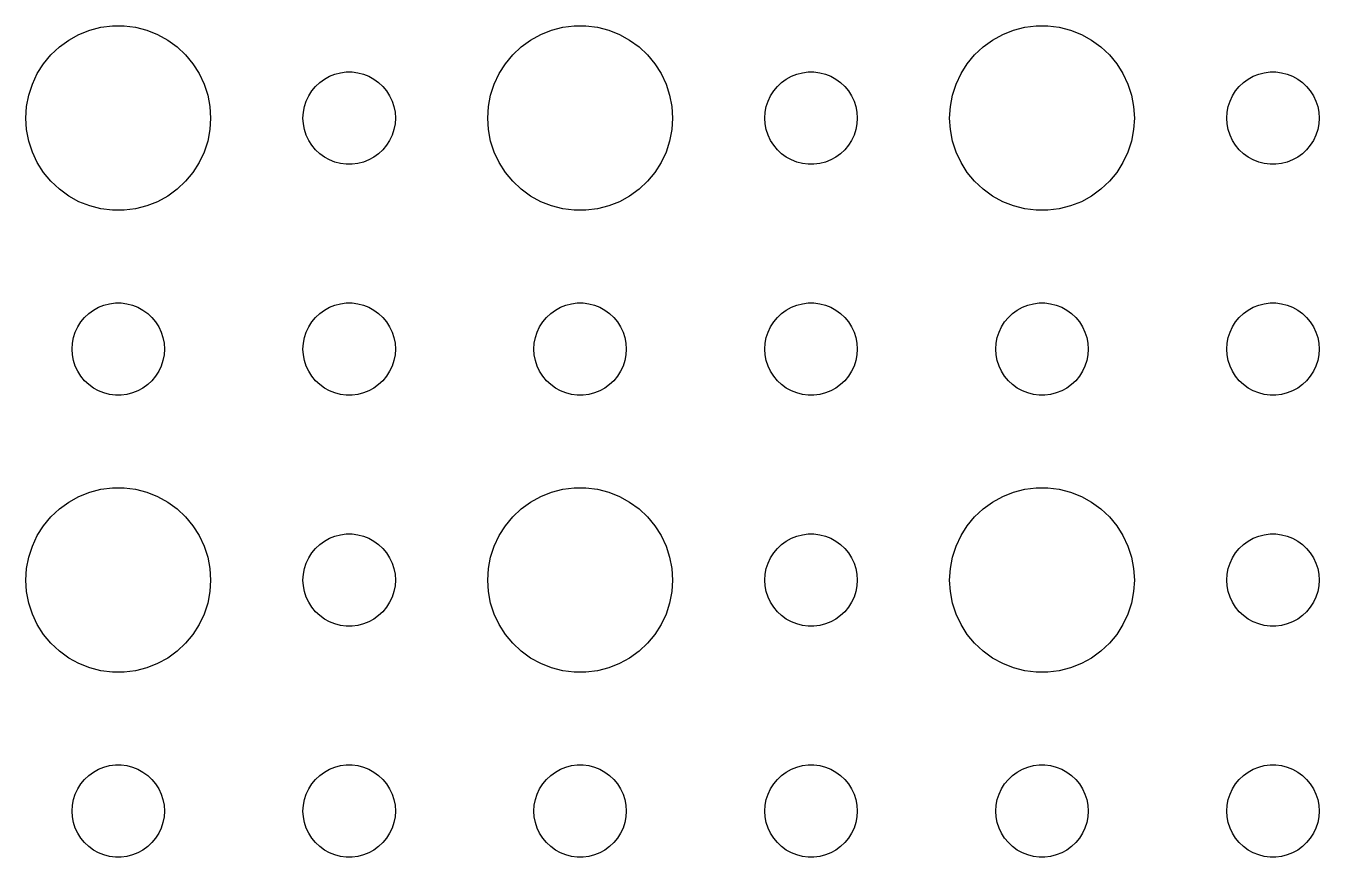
# Model space of a CAD drawing. Header units: metres. Extents: x -157 to 157, y -157 to 157.
# Drawn here: x 27 to 69, y -84 to -57.01 of the extents above; entities that cross this region are included whole.
import ezdxf

# ---------------------------------------------------------------- set-up
doc = ezdxf.new("R2010")
doc.units = ezdxf.units.M

msp = doc.modelspace()

# ---------------------------------------------------------------- linework, layer by layer
for p, q in [((29.0729, -57.1468), (29.4379, -57.0531)), ((29.4379, -57.0531), (29.8116, -57.0059)), ((29.8116, -57.0059), (30.1884, -57.0059)), ((30.1884, -57.0059), (30.5621, -57.0531)), ((30.5621, -57.0531), (30.927, -57.1468)), ((44.0729, -57.1468), (44.4379, -57.0531)), ((44.4379, -57.0531), (44.8116, -57.0059)), ((44.8116, -57.0059), (45.1884, -57.0059)), ((45.1884, -57.0059), (45.5621, -57.0531)), ((45.5621, -57.0531), (45.927, -57.1468)), ((59.0729, -57.1468), (59.4379, -57.0531)), ((59.4379, -57.0531), (59.8116, -57.0059)), ((59.8116, -57.0059), (60.1884, -57.0059)), ((60.1884, -57.0059), (60.5621, -57.0531)), ((60.5621, -57.0531), (60.927, -57.1468)), ((28.0877, -57.6885), (28.3925, -57.467)), ((28.3925, -57.467), (28.7227, -57.2855)), ((28.7227, -57.2855), (29.0729, -57.1468)), ((30.927, -57.1468), (31.2773, -57.2855)), ((31.2773, -57.2855), (31.6075, -57.467)), ((31.6075, -57.467), (31.9123, -57.6885)), ((43.0877, -57.6885), (43.3925, -57.467)), ((43.3925, -57.467), (43.7227, -57.2855)), ((43.7227, -57.2855), (44.0729, -57.1468)), ((45.927, -57.1468), (46.2773, -57.2855)), ((46.2773, -57.2855), (46.6075, -57.467)), ((46.6075, -57.467), (46.9123, -57.6885)), ((58.0877, -57.6885), (58.3925, -57.467)), ((58.3925, -57.467), (58.7227, -57.2855)), ((58.7227, -57.2855), (59.0729, -57.1468)), ((60.927, -57.1468), (61.2773, -57.2855)), ((61.2773, -57.2855), (61.6075, -57.467)), ((61.6075, -57.467), (61.9123, -57.6885)), ((27.5729, -58.2366), (27.8131, -57.9464)), ((27.8131, -57.9464), (28.0877, -57.6885)), ((31.9123, -57.6885), (32.1869, -57.9464)), ((32.1869, -57.9464), (32.427, -58.2366)), ((42.5729, -58.2366), (42.8131, -57.9464)), ((42.8131, -57.9464), (43.0877, -57.6885)), ((46.9123, -57.6885), (47.1869, -57.9464)), ((47.1869, -57.9464), (47.427, -58.2366)), ((57.5729, -58.2366), (57.8131, -57.9464)), ((57.8131, -57.9464), (58.0877, -57.6885)), ((61.9123, -57.6885), (62.1869, -57.9464)), ((62.1869, -57.9464), (62.427, -58.2366)), ((27.3711, -58.5547), (27.5729, -58.2366)), ((32.427, -58.2366), (32.6289, -58.5547)), ((42.3711, -58.5547), (42.5729, -58.2366)), ((47.427, -58.2366), (47.6289, -58.5547)), ((57.3711, -58.5547), (57.5729, -58.2366)), ((62.427, -58.2366), (62.6289, -58.5547)), ((27.2107, -58.8956), (27.3711, -58.5547)), ((32.6289, -58.5547), (32.7893, -58.8956)), ((36.5439, -58.8442), (36.6963, -58.7335)), ((36.6963, -58.7335), (36.8613, -58.6428)), ((36.8613, -58.6428), (37.0365, -58.5734)), ((37.0365, -58.5734), (37.2189, -58.5266)), ((37.2189, -58.5266), (37.4058, -58.503)), ((37.4058, -58.503), (37.5942, -58.503)), ((37.5942, -58.503), (37.7811, -58.5266)), ((37.7811, -58.5266), (37.9635, -58.5734)), ((37.9635, -58.5734), (38.1387, -58.6428)), ((38.1387, -58.6428), (38.3037, -58.7335)), ((38.3037, -58.7335), (38.4561, -58.8442)), ((42.2107, -58.8956), (42.3711, -58.5547)), ((47.6289, -58.5547), (47.7893, -58.8956)), ((51.5439, -58.8442), (51.6963, -58.7335)), ((51.6963, -58.7335), (51.8613, -58.6428)), ((51.8613, -58.6428), (52.0365, -58.5734)), ((52.0365, -58.5734), (52.2189, -58.5266)), ((52.2189, -58.5266), (52.4058, -58.503)), ((52.4058, -58.503), (52.5942, -58.503)), ((52.5942, -58.503), (52.7811, -58.5266)), ((52.7811, -58.5266), (52.9635, -58.5734)), ((52.9635, -58.5734), (53.1387, -58.6428)), ((53.1387, -58.6428), (53.3037, -58.7335)), ((53.3037, -58.7335), (53.4561, -58.8442)), ((57.2107, -58.8956), (57.3711, -58.5547)), ((62.6289, -58.5547), (62.7893, -58.8956)), ((66.5439, -58.8442), (66.6963, -58.7335)), ((66.6963, -58.7335), (66.8613, -58.6428)), ((66.8613, -58.6428), (67.0365, -58.5734)), ((67.0365, -58.5734), (67.2189, -58.5266)), ((67.2189, -58.5266), (67.4058, -58.503)), ((67.4058, -58.503), (67.5942, -58.503)), ((67.5942, -58.503), (67.7811, -58.5266)), ((67.7811, -58.5266), (67.9635, -58.5734)), ((67.9635, -58.5734), (68.1387, -58.6428)), ((68.1387, -58.6428), (68.3037, -58.7335)), ((68.3037, -58.7335), (68.4561, -58.8442)), ((27.0942, -59.2539), (27.2107, -58.8956)), ((32.7893, -58.8956), (32.9057, -59.2539)), ((36.1855, -59.2774), (36.2865, -59.1183)), ((36.2865, -59.1183), (36.4065, -58.9732)), ((36.4065, -58.9732), (36.5439, -58.8442)), ((38.4561, -58.8442), (38.5934, -58.9732)), ((38.5934, -58.9732), (38.7135, -59.1183)), ((38.7135, -59.1183), (38.8145, -59.2774)), ((42.0942, -59.2539), (42.2107, -58.8956)), ((47.7893, -58.8956), (47.9057, -59.2539)), ((51.1855, -59.2774), (51.2865, -59.1183)), ((51.2865, -59.1183), (51.4065, -58.9732)), ((51.4065, -58.9732), (51.5439, -58.8442)), ((53.4561, -58.8442), (53.5934, -58.9732)), ((53.5934, -58.9732), (53.7135, -59.1183)), ((53.7135, -59.1183), (53.8145, -59.2774)), ((57.0942, -59.2539), (57.2107, -58.8956)), ((62.7893, -58.8956), (62.9057, -59.2539)), ((66.1855, -59.2774), (66.2865, -59.1183)), ((66.2865, -59.1183), (66.4065, -58.9732)), ((66.4065, -58.9732), (66.5439, -58.8442)), ((68.4561, -58.8442), (68.5934, -58.9732)), ((68.5934, -58.9732), (68.7135, -59.1183)), ((68.7135, -59.1183), (68.8145, -59.2774)), ((27, -60), (27.0237, -59.624)), ((27.0237, -59.624), (27.0942, -59.2539)), ((32.9057, -59.2539), (32.9763, -59.624)), ((32.9763, -59.624), (33, -60)), ((36.0118, -59.812), (36.0471, -59.627)), ((36.0471, -59.627), (36.1053, -59.4478)), ((36.1053, -59.4478), (36.1855, -59.2774)), ((38.8145, -59.2774), (38.8947, -59.4478)), ((38.8947, -59.4478), (38.9529, -59.627)), ((38.9529, -59.627), (38.9882, -59.812)), ((42, -60), (42.0237, -59.624)), ((42.0237, -59.624), (42.0942, -59.2539)), ((47.9057, -59.2539), (47.9763, -59.624)), ((47.9763, -59.624), (48, -60)), ((51.0118, -59.812), (51.0471, -59.627)), ((51.0471, -59.627), (51.1053, -59.4478)), ((51.1053, -59.4478), (51.1855, -59.2774)), ((53.8145, -59.2774), (53.8947, -59.4478)), ((53.8947, -59.4478), (53.9529, -59.627)), ((53.9529, -59.627), (53.9882, -59.812)), ((57, -60), (57.0237, -59.624)), ((57.0237, -59.624), (57.0942, -59.2539)), ((62.9057, -59.2539), (62.9763, -59.624)), ((62.9763, -59.624), (63, -60)), ((66.0118, -59.812), (66.0471, -59.627)), ((66.0471, -59.627), (66.1053, -59.4478)), ((66.1053, -59.4478), (66.1855, -59.2774)), ((68.8145, -59.2774), (68.8947, -59.4478)), ((68.8947, -59.4478), (68.9529, -59.627)), ((68.9529, -59.627), (68.9882, -59.812)), ((27.0237, -60.376), (27, -60)), ((33, -60), (32.9763, -60.376)), ((36, -60), (36.0118, -59.812)), ((36.0118, -60.188), (36, -60)), ((38.9882, -59.812), (39, -60)), ((39, -60), (38.9882, -60.188)), ((42.0237, -60.376), (42, -60)), ((48, -60), (47.9763, -60.376)), ((51, -60), (51.0118, -59.812)), ((51.0118, -60.188), (51, -60)), ((53.9882, -59.812), (54, -60)), ((54, -60), (53.9882, -60.188)), ((57.0237, -60.376), (57, -60)), ((63, -60), (62.9763, -60.376)), ((66, -60), (66.0118, -59.812)), ((66.0118, -60.188), (66, -60)), ((68.9882, -59.812), (69, -60)), ((69, -60), (68.9882, -60.188)), ((27.0942, -60.7461), (27.0237, -60.376)), ((32.9763, -60.376), (32.9057, -60.7461)), ((36.0471, -60.373), (36.0118, -60.188)), ((36.1053, -60.5522), (36.0471, -60.373)), ((38.9529, -60.373), (38.8947, -60.5522)), ((38.9882, -60.188), (38.9529, -60.373)), ((42.0942, -60.7461), (42.0237, -60.376)), ((47.9763, -60.376), (47.9057, -60.7461)), ((51.0471, -60.373), (51.0118, -60.188)), ((51.1053, -60.5522), (51.0471, -60.373)), ((53.9529, -60.373), (53.8947, -60.5522)), ((53.9882, -60.188), (53.9529, -60.373)), ((57.0942, -60.7461), (57.0237, -60.376)), ((62.9763, -60.376), (62.9057, -60.7461)), ((66.0471, -60.373), (66.0118, -60.188)), ((66.1053, -60.5522), (66.0471, -60.373)), ((68.9529, -60.373), (68.8947, -60.5522)), ((68.9882, -60.188), (68.9529, -60.373)), ((27.2107, -61.1044), (27.0942, -60.7461)), ((32.9057, -60.7461), (32.7893, -61.1044)), ((36.1855, -60.7226), (36.1053, -60.5522)), ((36.2865, -60.8817), (36.1855, -60.7226)), ((36.4065, -61.0268), (36.2865, -60.8817)), ((38.7135, -60.8817), (38.5934, -61.0268)), ((38.8145, -60.7226), (38.7135, -60.8817)), ((38.8947, -60.5522), (38.8145, -60.7226)), ((42.2107, -61.1044), (42.0942, -60.7461)), ((47.9057, -60.7461), (47.7893, -61.1044)), ((51.1855, -60.7226), (51.1053, -60.5522)), ((51.2865, -60.8817), (51.1855, -60.7226)), ((51.4065, -61.0268), (51.2865, -60.8817)), ((53.7135, -60.8817), (53.5934, -61.0268)), ((53.8145, -60.7226), (53.7135, -60.8817)), ((53.8947, -60.5522), (53.8145, -60.7226)), ((57.2107, -61.1044), (57.0942, -60.7461)), ((62.9057, -60.7461), (62.7893, -61.1044)), ((66.1855, -60.7226), (66.1053, -60.5522)), ((66.2865, -60.8817), (66.1855, -60.7226)), ((66.4065, -61.0268), (66.2865, -60.8817)), ((68.7135, -60.8817), (68.5934, -61.0268)), ((68.8145, -60.7226), (68.7135, -60.8817)), ((68.8947, -60.5522), (68.8145, -60.7226)), ((27.3711, -61.4453), (27.2107, -61.1044)), ((32.7893, -61.1044), (32.6289, -61.4453)), ((36.5439, -61.1558), (36.4065, -61.0268)), ((36.6963, -61.2665), (36.5439, -61.1558)), ((36.8613, -61.3572), (36.6963, -61.2665)), ((38.3037, -61.2665), (38.1387, -61.3572)), ((38.4561, -61.1558), (38.3037, -61.2665)), ((38.5934, -61.0268), (38.4561, -61.1558)), ((42.3711, -61.4453), (42.2107, -61.1044)), ((47.7893, -61.1044), (47.6289, -61.4453)), ((51.5439, -61.1558), (51.4065, -61.0268)), ((51.6963, -61.2665), (51.5439, -61.1558)), ((51.8613, -61.3572), (51.6963, -61.2665)), ((53.3037, -61.2665), (53.1387, -61.3572)), ((53.4561, -61.1558), (53.3037, -61.2665)), ((53.5934, -61.0268), (53.4561, -61.1558)), ((57.3711, -61.4453), (57.2107, -61.1044)), ((62.7893, -61.1044), (62.6289, -61.4453)), ((66.5439, -61.1558), (66.4065, -61.0268)), ((66.6963, -61.2665), (66.5439, -61.1558)), ((66.8613, -61.3572), (66.6963, -61.2665)), ((68.3037, -61.2665), (68.1387, -61.3572)), ((68.4561, -61.1558), (68.3037, -61.2665)), ((68.5934, -61.0268), (68.4561, -61.1558)), ((27.5729, -61.7634), (27.3711, -61.4453)), ((32.6289, -61.4453), (32.427, -61.7634)), ((37.0365, -61.4266), (36.8613, -61.3572)), ((37.2189, -61.4734), (37.0365, -61.4266)), ((37.4058, -61.497), (37.2189, -61.4734)), ((37.5942, -61.497), (37.4058, -61.497)), ((37.7811, -61.4734), (37.5942, -61.497)), ((37.9635, -61.4266), (37.7811, -61.4734)), ((38.1387, -61.3572), (37.9635, -61.4266)), ((42.5729, -61.7634), (42.3711, -61.4453)), ((47.6289, -61.4453), (47.427, -61.7634)), ((52.0365, -61.4266), (51.8613, -61.3572)), ((52.2189, -61.4734), (52.0365, -61.4266)), ((52.4058, -61.497), (52.2189, -61.4734)), ((52.5942, -61.497), (52.4058, -61.497)), ((52.7811, -61.4734), (52.5942, -61.497)), ((52.9635, -61.4266), (52.7811, -61.4734)), ((53.1387, -61.3572), (52.9635, -61.4266)), ((57.5729, -61.7634), (57.3711, -61.4453)), ((62.6289, -61.4453), (62.427, -61.7634)), ((67.0365, -61.4266), (66.8613, -61.3572)), ((67.2189, -61.4734), (67.0365, -61.4266)), ((67.4058, -61.497), (67.2189, -61.4734)), ((67.5942, -61.497), (67.4058, -61.497)), ((67.7811, -61.4734), (67.5942, -61.497)), ((67.9635, -61.4266), (67.7811, -61.4734)), ((68.1387, -61.3572), (67.9635, -61.4266)), ((27.8131, -62.0536), (27.5729, -61.7634)), ((28.0877, -62.3115), (27.8131, -62.0536)), ((32.1869, -62.0536), (31.9123, -62.3115)), ((32.427, -61.7634), (32.1869, -62.0536)), ((42.8131, -62.0536), (42.5729, -61.7634)), ((43.0877, -62.3115), (42.8131, -62.0536)), ((47.1869, -62.0536), (46.9123, -62.3115)), ((47.427, -61.7634), (47.1869, -62.0536)), ((57.8131, -62.0536), (57.5729, -61.7634)), ((58.0877, -62.3115), (57.8131, -62.0536)), ((62.1869, -62.0536), (61.9123, -62.3115)), ((62.427, -61.7634), (62.1869, -62.0536)), ((28.3925, -62.533), (28.0877, -62.3115)), ((28.7227, -62.7145), (28.3925, -62.533)), ((31.6075, -62.533), (31.2773, -62.7145)), ((31.9123, -62.3115), (31.6075, -62.533)), ((43.3925, -62.533), (43.0877, -62.3115)), ((43.7227, -62.7145), (43.3925, -62.533)), ((46.6075, -62.533), (46.2773, -62.7145)), ((46.9123, -62.3115), (46.6075, -62.533)), ((58.3925, -62.533), (58.0877, -62.3115)), ((58.7227, -62.7145), (58.3925, -62.533)), ((61.6075, -62.533), (61.2773, -62.7145)), ((61.9123, -62.3115), (61.6075, -62.533)), ((29.0729, -62.8532), (28.7227, -62.7145)), ((29.4379, -62.9469), (29.0729, -62.8532)), ((29.8116, -62.9941), (29.4379, -62.9469)), ((30.1884, -62.9941), (29.8116, -62.9941)), ((30.5621, -62.9469), (30.1884, -62.9941)), ((30.927, -62.8532), (30.5621, -62.9469)), ((31.2773, -62.7145), (30.927, -62.8532)), ((44.0729, -62.8532), (43.7227, -62.7145)), ((44.4379, -62.9469), (44.0729, -62.8532)), ((44.8116, -62.9941), (44.4379, -62.9469)), ((45.1884, -62.9941), (44.8116, -62.9941)), ((45.5621, -62.9469), (45.1884, -62.9941)), ((45.927, -62.8532), (45.5621, -62.9469)), ((46.2773, -62.7145), (45.927, -62.8532)), ((59.0729, -62.8532), (58.7227, -62.7145)), ((59.4379, -62.9469), (59.0729, -62.8532)), ((59.8116, -62.9941), (59.4379, -62.9469)), ((60.1884, -62.9941), (59.8116, -62.9941)), ((60.5621, -62.9469), (60.1884, -62.9941)), ((60.927, -62.8532), (60.5621, -62.9469)), ((61.2773, -62.7145), (60.927, -62.8532)), ((28.9065, -66.4732), (29.0439, -66.3442)), ((29.0439, -66.3442), (29.1963, -66.2335)), ((29.1963, -66.2335), (29.3613, -66.1428)), ((29.3613, -66.1428), (29.5365, -66.0734)), ((29.5365, -66.0734), (29.7189, -66.0266)), ((29.7189, -66.0266), (29.9058, -66.003)), ((29.9058, -66.003), (30.0942, -66.003)), ((30.0942, -66.003), (30.2811, -66.0266)), ((30.2811, -66.0266), (30.4635, -66.0734)), ((30.4635, -66.0734), (30.6387, -66.1428)), ((30.6387, -66.1428), (30.8037, -66.2335)), ((30.8037, -66.2335), (30.9561, -66.3442)), ((30.9561, -66.3442), (31.0934, -66.4732)), ((36.4065, -66.4732), (36.5439, -66.3442)), ((36.5439, -66.3442), (36.6963, -66.2335)), ((36.6963, -66.2335), (36.8613, -66.1428)), ((36.8613, -66.1428), (37.0365, -66.0734)), ((37.0365, -66.0734), (37.2189, -66.0266)), ((37.2189, -66.0266), (37.4058, -66.003)), ((37.4058, -66.003), (37.5942, -66.003)), ((37.5942, -66.003), (37.7811, -66.0266)), ((37.7811, -66.0266), (37.9635, -66.0734)), ((37.9635, -66.0734), (38.1387, -66.1428)), ((38.1387, -66.1428), (38.3037, -66.2335)), ((38.3037, -66.2335), (38.4561, -66.3442)), ((38.4561, -66.3442), (38.5934, -66.4732)), ((43.9065, -66.4732), (44.0439, -66.3442)), ((44.0439, -66.3442), (44.1963, -66.2335)), ((44.1963, -66.2335), (44.3613, -66.1428)), ((44.3613, -66.1428), (44.5365, -66.0734)), ((44.5365, -66.0734), (44.7189, -66.0266)), ((44.7189, -66.0266), (44.9058, -66.003)), ((44.9058, -66.003), (45.0942, -66.003)), ((45.0942, -66.003), (45.2811, -66.0266)), ((45.2811, -66.0266), (45.4635, -66.0734)), ((45.4635, -66.0734), (45.6387, -66.1428)), ((45.6387, -66.1428), (45.8037, -66.2335)), ((45.8037, -66.2335), (45.9561, -66.3442)), ((45.9561, -66.3442), (46.0934, -66.4732)), ((51.4065, -66.4732), (51.5439, -66.3442)), ((51.5439, -66.3442), (51.6963, -66.2335)), ((51.6963, -66.2335), (51.8613, -66.1428)), ((51.8613, -66.1428), (52.0365, -66.0734)), ((52.0365, -66.0734), (52.2189, -66.0266)), ((52.2189, -66.0266), (52.4058, -66.003)), ((52.4058, -66.003), (52.5942, -66.003)), ((52.5942, -66.003), (52.7811, -66.0266)), ((52.7811, -66.0266), (52.9635, -66.0734)), ((52.9635, -66.0734), (53.1387, -66.1428)), ((53.1387, -66.1428), (53.3037, -66.2335)), ((53.3037, -66.2335), (53.4561, -66.3442)), ((53.4561, -66.3442), (53.5934, -66.4732)), ((58.9065, -66.4732), (59.0439, -66.3442)), ((59.0439, -66.3442), (59.1963, -66.2335)), ((59.1963, -66.2335), (59.3613, -66.1428)), ((59.3613, -66.1428), (59.5365, -66.0734)), ((59.5365, -66.0734), (59.7189, -66.0266)), ((59.7189, -66.0266), (59.9058, -66.003)), ((59.9058, -66.003), (60.0942, -66.003)), ((60.0942, -66.003), (60.2811, -66.0266)), ((60.2811, -66.0266), (60.4635, -66.0734)), ((60.4635, -66.0734), (60.6387, -66.1428)), ((60.6387, -66.1428), (60.8037, -66.2335)), ((60.8037, -66.2335), (60.9561, -66.3442)), ((60.9561, -66.3442), (61.0934, -66.4732)), ((66.4065, -66.4732), (66.5439, -66.3442)), ((66.5439, -66.3442), (66.6963, -66.2335)), ((66.6963, -66.2335), (66.8613, -66.1428)), ((66.8613, -66.1428), (67.0365, -66.0734)), ((67.0365, -66.0734), (67.2189, -66.0266)), ((67.2189, -66.0266), (67.4058, -66.003)), ((67.4058, -66.003), (67.5942, -66.003)), ((67.5942, -66.003), (67.7811, -66.0266)), ((67.7811, -66.0266), (67.9635, -66.0734)), ((67.9635, -66.0734), (68.1387, -66.1428)), ((68.1387, -66.1428), (68.3037, -66.2335)), ((68.3037, -66.2335), (68.4561, -66.3442)), ((68.4561, -66.3442), (68.5934, -66.4732)), ((28.6053, -66.9478), (28.6855, -66.7774)), ((28.6855, -66.7774), (28.7865, -66.6183)), ((28.7865, -66.6183), (28.9065, -66.4732)), ((31.0934, -66.4732), (31.2135, -66.6183)), ((31.2135, -66.6183), (31.3145, -66.7774)), ((31.3145, -66.7774), (31.3947, -66.9478)), ((36.1053, -66.9478), (36.1855, -66.7774)), ((36.1855, -66.7774), (36.2865, -66.6183)), ((36.2865, -66.6183), (36.4065, -66.4732)), ((38.5934, -66.4732), (38.7135, -66.6183)), ((38.7135, -66.6183), (38.8145, -66.7774)), ((38.8145, -66.7774), (38.8947, -66.9478)), ((43.6053, -66.9478), (43.6855, -66.7774)), ((43.6855, -66.7774), (43.7865, -66.6183)), ((43.7865, -66.6183), (43.9065, -66.4732)), ((46.0934, -66.4732), (46.2135, -66.6183)), ((46.2135, -66.6183), (46.3145, -66.7774)), ((46.3145, -66.7774), (46.3947, -66.9478)), ((51.1053, -66.9478), (51.1855, -66.7774)), ((51.1855, -66.7774), (51.2865, -66.6183)), ((51.2865, -66.6183), (51.4065, -66.4732)), ((53.5934, -66.4732), (53.7135, -66.6183)), ((53.7135, -66.6183), (53.8145, -66.7774)), ((53.8145, -66.7774), (53.8947, -66.9478)), ((58.6053, -66.9478), (58.6855, -66.7774)), ((58.6855, -66.7774), (58.7865, -66.6183)), ((58.7865, -66.6183), (58.9065, -66.4732)), ((61.0934, -66.4732), (61.2135, -66.6183)), ((61.2135, -66.6183), (61.3145, -66.7774)), ((61.3145, -66.7774), (61.3947, -66.9478)), ((66.1053, -66.9478), (66.1855, -66.7774)), ((66.1855, -66.7774), (66.2865, -66.6183)), ((66.2865, -66.6183), (66.4065, -66.4732)), ((68.5934, -66.4732), (68.7135, -66.6183)), ((68.7135, -66.6183), (68.8145, -66.7774)), ((68.8145, -66.7774), (68.8947, -66.9478)), ((28.5118, -67.312), (28.5471, -67.127)), ((28.5471, -67.127), (28.6053, -66.9478)), ((31.3947, -66.9478), (31.4529, -67.127)), ((31.4529, -67.127), (31.4882, -67.312)), ((36.0118, -67.312), (36.0471, -67.127)), ((36.0471, -67.127), (36.1053, -66.9478)), ((38.8947, -66.9478), (38.9529, -67.127)), ((38.9529, -67.127), (38.9882, -67.312)), ((43.5118, -67.312), (43.5471, -67.127)), ((43.5471, -67.127), (43.6053, -66.9478)), ((46.3947, -66.9478), (46.4529, -67.127)), ((46.4529, -67.127), (46.4882, -67.312)), ((51.0118, -67.312), (51.0471, -67.127)), ((51.0471, -67.127), (51.1053, -66.9478)), ((53.8947, -66.9478), (53.9529, -67.127)), ((53.9529, -67.127), (53.9882, -67.312)), ((58.5118, -67.312), (58.5471, -67.127)), ((58.5471, -67.127), (58.6053, -66.9478)), ((61.3947, -66.9478), (61.4529, -67.127)), ((61.4529, -67.127), (61.4882, -67.312)), ((66.0118, -67.312), (66.0471, -67.127)), ((66.0471, -67.127), (66.1053, -66.9478)), ((68.8947, -66.9478), (68.9529, -67.127)), ((68.9529, -67.127), (68.9882, -67.312)), ((28.5, -67.5), (28.5118, -67.312)), ((28.5118, -67.688), (28.5, -67.5)), ((31.4882, -67.312), (31.5, -67.5)), ((31.5, -67.5), (31.4882, -67.688)), ((36, -67.5), (36.0118, -67.312)), ((36.0118, -67.688), (36, -67.5)), ((38.9882, -67.312), (39, -67.5)), ((39, -67.5), (38.9882, -67.688)), ((43.5, -67.5), (43.5118, -67.312)), ((43.5118, -67.688), (43.5, -67.5)), ((46.4882, -67.312), (46.5, -67.5)), ((46.5, -67.5), (46.4882, -67.688)), ((51, -67.5), (51.0118, -67.312)), ((51.0118, -67.688), (51, -67.5)), ((53.9882, -67.312), (54, -67.5)), ((54, -67.5), (53.9882, -67.688)), ((58.5, -67.5), (58.5118, -67.312)), ((58.5118, -67.688), (58.5, -67.5)), ((61.4882, -67.312), (61.5, -67.5)), ((61.5, -67.5), (61.4882, -67.688)), ((66, -67.5), (66.0118, -67.312)), ((66.0118, -67.688), (66, -67.5)), ((68.9882, -67.312), (69, -67.5)), ((69, -67.5), (68.9882, -67.688)), ((28.5471, -67.873), (28.5118, -67.688)), ((28.6053, -68.0522), (28.5471, -67.873)), ((31.4529, -67.873), (31.3947, -68.0522)), ((31.4882, -67.688), (31.4529, -67.873)), ((36.0471, -67.873), (36.0118, -67.688)), ((36.1053, -68.0522), (36.0471, -67.873)), ((38.9529, -67.873), (38.8947, -68.0522)), ((38.9882, -67.688), (38.9529, -67.873)), ((43.5471, -67.873), (43.5118, -67.688)), ((43.6053, -68.0522), (43.5471, -67.873)), ((46.4529, -67.873), (46.3947, -68.0522)), ((46.4882, -67.688), (46.4529, -67.873)), ((51.0471, -67.873), (51.0118, -67.688)), ((51.1053, -68.0522), (51.0471, -67.873)), ((53.9529, -67.873), (53.8947, -68.0522)), ((53.9882, -67.688), (53.9529, -67.873)), ((58.5471, -67.873), (58.5118, -67.688)), ((58.6053, -68.0522), (58.5471, -67.873)), ((61.4529, -67.873), (61.3947, -68.0522)), ((61.4882, -67.688), (61.4529, -67.873)), ((66.0471, -67.873), (66.0118, -67.688)), ((66.1053, -68.0522), (66.0471, -67.873)), ((68.9529, -67.873), (68.8947, -68.0522)), ((68.9882, -67.688), (68.9529, -67.873)), ((28.6855, -68.2226), (28.6053, -68.0522)), ((28.7865, -68.3817), (28.6855, -68.2226)), ((28.9065, -68.5268), (28.7865, -68.3817)), ((31.2135, -68.3817), (31.0934, -68.5268)), ((31.3145, -68.2226), (31.2135, -68.3817)), ((31.3947, -68.0522), (31.3145, -68.2226)), ((36.1855, -68.2226), (36.1053, -68.0522)), ((36.2865, -68.3817), (36.1855, -68.2226)), ((36.4065, -68.5268), (36.2865, -68.3817)), ((38.7135, -68.3817), (38.5934, -68.5268)), ((38.8145, -68.2226), (38.7135, -68.3817)), ((38.8947, -68.0522), (38.8145, -68.2226)), ((43.6855, -68.2226), (43.6053, -68.0522)), ((43.7865, -68.3817), (43.6855, -68.2226)), ((43.9065, -68.5268), (43.7865, -68.3817)), ((46.2135, -68.3817), (46.0934, -68.5268)), ((46.3145, -68.2226), (46.2135, -68.3817)), ((46.3947, -68.0522), (46.3145, -68.2226)), ((51.1855, -68.2226), (51.1053, -68.0522)), ((51.2865, -68.3817), (51.1855, -68.2226)), ((51.4065, -68.5268), (51.2865, -68.3817)), ((53.7135, -68.3817), (53.5934, -68.5268)), ((53.8145, -68.2226), (53.7135, -68.3817)), ((53.8947, -68.0522), (53.8145, -68.2226)), ((58.6855, -68.2226), (58.6053, -68.0522)), ((58.7865, -68.3817), (58.6855, -68.2226)), ((58.9065, -68.5268), (58.7865, -68.3817)), ((61.2135, -68.3817), (61.0934, -68.5268)), ((61.3145, -68.2226), (61.2135, -68.3817)), ((61.3947, -68.0522), (61.3145, -68.2226)), ((66.1855, -68.2226), (66.1053, -68.0522)), ((66.2865, -68.3817), (66.1855, -68.2226)), ((66.4065, -68.5268), (66.2865, -68.3817)), ((68.7135, -68.3817), (68.5934, -68.5268)), ((68.8145, -68.2226), (68.7135, -68.3817)), ((68.8947, -68.0522), (68.8145, -68.2226)), ((29.0439, -68.6558), (28.9065, -68.5268)), ((29.1963, -68.7665), (29.0439, -68.6558)), ((29.3613, -68.8572), (29.1963, -68.7665)), ((29.5365, -68.9266), (29.3613, -68.8572)), ((30.6387, -68.8572), (30.4635, -68.9266)), ((30.8037, -68.7665), (30.6387, -68.8572)), ((30.9561, -68.6558), (30.8037, -68.7665)), ((31.0934, -68.5268), (30.9561, -68.6558)), ((36.5439, -68.6558), (36.4065, -68.5268)), ((36.6963, -68.7665), (36.5439, -68.6558)), ((36.8613, -68.8572), (36.6963, -68.7665)), ((37.0365, -68.9266), (36.8613, -68.8572)), ((38.1387, -68.8572), (37.9635, -68.9266)), ((38.3037, -68.7665), (38.1387, -68.8572)), ((38.4561, -68.6558), (38.3037, -68.7665)), ((38.5934, -68.5268), (38.4561, -68.6558)), ((44.0439, -68.6558), (43.9065, -68.5268)), ((44.1963, -68.7665), (44.0439, -68.6558)), ((44.3613, -68.8572), (44.1963, -68.7665)), ((44.5365, -68.9266), (44.3613, -68.8572)), ((45.6387, -68.8572), (45.4635, -68.9266)), ((45.8037, -68.7665), (45.6387, -68.8572)), ((45.9561, -68.6558), (45.8037, -68.7665)), ((46.0934, -68.5268), (45.9561, -68.6558)), ((51.5439, -68.6558), (51.4065, -68.5268)), ((51.6963, -68.7665), (51.5439, -68.6558)), ((51.8613, -68.8572), (51.6963, -68.7665)), ((52.0365, -68.9266), (51.8613, -68.8572)), ((53.1387, -68.8572), (52.9635, -68.9266)), ((53.3037, -68.7665), (53.1387, -68.8572)), ((53.4561, -68.6558), (53.3037, -68.7665)), ((53.5934, -68.5268), (53.4561, -68.6558)), ((59.0439, -68.6558), (58.9065, -68.5268)), ((59.1963, -68.7665), (59.0439, -68.6558)), ((59.3613, -68.8572), (59.1963, -68.7665)), ((59.5365, -68.9266), (59.3613, -68.8572)), ((60.6387, -68.8572), (60.4635, -68.9266)), ((60.8037, -68.7665), (60.6387, -68.8572)), ((60.9561, -68.6558), (60.8037, -68.7665)), ((61.0934, -68.5268), (60.9561, -68.6558)), ((66.5439, -68.6558), (66.4065, -68.5268)), ((66.6963, -68.7665), (66.5439, -68.6558)), ((66.8613, -68.8572), (66.6963, -68.7665)), ((67.0365, -68.9266), (66.8613, -68.8572)), ((68.1387, -68.8572), (67.9635, -68.9266)), ((68.3037, -68.7665), (68.1387, -68.8572)), ((68.4561, -68.6558), (68.3037, -68.7665)), ((68.5934, -68.5268), (68.4561, -68.6558)), ((29.7189, -68.9734), (29.5365, -68.9266)), ((29.9058, -68.997), (29.7189, -68.9734)), ((30.0942, -68.997), (29.9058, -68.997)), ((30.2811, -68.9734), (30.0942, -68.997)), ((30.4635, -68.9266), (30.2811, -68.9734)), ((37.2189, -68.9734), (37.0365, -68.9266)), ((37.4058, -68.997), (37.2189, -68.9734)), ((37.5942, -68.997), (37.4058, -68.997)), ((37.7811, -68.9734), (37.5942, -68.997)), ((37.9635, -68.9266), (37.7811, -68.9734)), ((44.7189, -68.9734), (44.5365, -68.9266)), ((44.9058, -68.997), (44.7189, -68.9734)), ((45.0942, -68.997), (44.9058, -68.997)), ((45.2811, -68.9734), (45.0942, -68.997)), ((45.4635, -68.9266), (45.2811, -68.9734)), ((52.2189, -68.9734), (52.0365, -68.9266)), ((52.4058, -68.997), (52.2189, -68.9734)), ((52.5942, -68.997), (52.4058, -68.997)), ((52.7811, -68.9734), (52.5942, -68.997)), ((52.9635, -68.9266), (52.7811, -68.9734)), ((59.7189, -68.9734), (59.5365, -68.9266)), ((59.9058, -68.997), (59.7189, -68.9734)), ((60.0942, -68.997), (59.9058, -68.997)), ((60.2811, -68.9734), (60.0942, -68.997)), ((60.4635, -68.9266), (60.2811, -68.9734)), ((67.2189, -68.9734), (67.0365, -68.9266)), ((67.4058, -68.997), (67.2189, -68.9734)), ((67.5942, -68.997), (67.4058, -68.997)), ((67.7811, -68.9734), (67.5942, -68.997)), ((67.9635, -68.9266), (67.7811, -68.9734)), ((28.7227, -72.2855), (29.0729, -72.1468)), ((29.0729, -72.1468), (29.4379, -72.0531)), ((29.4379, -72.0531), (29.8116, -72.0059)), ((29.8116, -72.0059), (30.1884, -72.0059)), ((30.1884, -72.0059), (30.5621, -72.0531)), ((30.5621, -72.0531), (30.927, -72.1468)), ((30.927, -72.1468), (31.2773, -72.2855)), ((43.7227, -72.2855), (44.0729, -72.1468)), ((44.0729, -72.1468), (44.4379, -72.0531)), ((44.4379, -72.0531), (44.8116, -72.0059)), ((44.8116, -72.0059), (45.1884, -72.0059)), ((45.1884, -72.0059), (45.5621, -72.0531)), ((45.5621, -72.0531), (45.927, -72.1468)), ((45.927, -72.1468), (46.2773, -72.2855)), ((58.7227, -72.2855), (59.0729, -72.1468)), ((59.0729, -72.1468), (59.4379, -72.0531)), ((59.4379, -72.0531), (59.8116, -72.0059)), ((59.8116, -72.0059), (60.1884, -72.0059)), ((60.1884, -72.0059), (60.5621, -72.0531)), ((60.5621, -72.0531), (60.927, -72.1468)), ((60.927, -72.1468), (61.2773, -72.2855)), ((28.0877, -72.6885), (28.3925, -72.467)), ((28.3925, -72.467), (28.7227, -72.2855)), ((31.2773, -72.2855), (31.6075, -72.467)), ((31.6075, -72.467), (31.9123, -72.6885)), ((43.0877, -72.6885), (43.3925, -72.467)), ((43.3925, -72.467), (43.7227, -72.2855)), ((46.2773, -72.2855), (46.6075, -72.467)), ((46.6075, -72.467), (46.9123, -72.6885)), ((58.0877, -72.6885), (58.3925, -72.467)), ((58.3925, -72.467), (58.7227, -72.2855)), ((61.2773, -72.2855), (61.6075, -72.467)), ((61.6075, -72.467), (61.9123, -72.6885)), ((27.5729, -73.2366), (27.8131, -72.9464)), ((27.8131, -72.9464), (28.0877, -72.6885)), ((31.9123, -72.6885), (32.1869, -72.9464)), ((32.1869, -72.9464), (32.427, -73.2366)), ((42.5729, -73.2366), (42.8131, -72.9464)), ((42.8131, -72.9464), (43.0877, -72.6885)), ((46.9123, -72.6885), (47.1869, -72.9464)), ((47.1869, -72.9464), (47.427, -73.2366)), ((57.5729, -73.2366), (57.8131, -72.9464)), ((57.8131, -72.9464), (58.0877, -72.6885)), ((61.9123, -72.6885), (62.1869, -72.9464)), ((62.1869, -72.9464), (62.427, -73.2366)), ((27.3711, -73.5547), (27.5729, -73.2366)), ((32.427, -73.2366), (32.6289, -73.5547)), ((42.3711, -73.5547), (42.5729, -73.2366)), ((47.427, -73.2366), (47.6289, -73.5547)), ((57.3711, -73.5547), (57.5729, -73.2366)), ((62.427, -73.2366), (62.6289, -73.5547)), ((27.0942, -74.2539), (27.2107, -73.8956)), ((27.2107, -73.8956), (27.3711, -73.5547)), ((32.6289, -73.5547), (32.7893, -73.8956)), ((32.7893, -73.8956), (32.9057, -74.2539)), ((36.4065, -73.9732), (36.5439, -73.8442)), ((36.5439, -73.8442), (36.6963, -73.7335)), ((36.6963, -73.7335), (36.8613, -73.6428)), ((36.8613, -73.6428), (37.0365, -73.5734)), ((37.0365, -73.5734), (37.2189, -73.5266)), ((37.2189, -73.5266), (37.4058, -73.503)), ((37.4058, -73.503), (37.5942, -73.503)), ((37.5942, -73.503), (37.7811, -73.5266)), ((37.7811, -73.5266), (37.9635, -73.5734)), ((37.9635, -73.5734), (38.1387, -73.6428)), ((38.1387, -73.6428), (38.3037, -73.7335)), ((38.3037, -73.7335), (38.4561, -73.8442)), ((38.4561, -73.8442), (38.5934, -73.9732)), ((42.0942, -74.2539), (42.2107, -73.8956)), ((42.2107, -73.8956), (42.3711, -73.5547)), ((47.6289, -73.5547), (47.7893, -73.8956)), ((47.7893, -73.8956), (47.9057, -74.2539)), ((51.4065, -73.9732), (51.5439, -73.8442)), ((51.5439, -73.8442), (51.6963, -73.7335)), ((51.6963, -73.7335), (51.8613, -73.6428)), ((51.8613, -73.6428), (52.0365, -73.5734)), ((52.0365, -73.5734), (52.2189, -73.5266)), ((52.2189, -73.5266), (52.4058, -73.503)), ((52.4058, -73.503), (52.5942, -73.503)), ((52.5942, -73.503), (52.7811, -73.5266)), ((52.7811, -73.5266), (52.9635, -73.5734)), ((52.9635, -73.5734), (53.1387, -73.6428)), ((53.1387, -73.6428), (53.3037, -73.7335)), ((53.3037, -73.7335), (53.4561, -73.8442)), ((53.4561, -73.8442), (53.5934, -73.9732)), ((57.0942, -74.2539), (57.2107, -73.8956)), ((57.2107, -73.8956), (57.3711, -73.5547)), ((62.6289, -73.5547), (62.7893, -73.8956)), ((62.7893, -73.8956), (62.9057, -74.2539)), ((66.4065, -73.9732), (66.5439, -73.8442)), ((66.5439, -73.8442), (66.6963, -73.7335)), ((66.6963, -73.7335), (66.8613, -73.6428)), ((66.8613, -73.6428), (67.0365, -73.5734)), ((67.0365, -73.5734), (67.2189, -73.5266)), ((67.2189, -73.5266), (67.4058, -73.503)), ((67.4058, -73.503), (67.5942, -73.503)), ((67.5942, -73.503), (67.7811, -73.5266)), ((67.7811, -73.5266), (67.9635, -73.5734)), ((67.9635, -73.5734), (68.1387, -73.6428)), ((68.1387, -73.6428), (68.3037, -73.7335)), ((68.3037, -73.7335), (68.4561, -73.8442)), ((68.4561, -73.8442), (68.5934, -73.9732)), ((27.0237, -74.624), (27.0942, -74.2539)), ((32.9057, -74.2539), (32.9763, -74.624)), ((36.1053, -74.4478), (36.1855, -74.2774)), ((36.1855, -74.2774), (36.2865, -74.1183)), ((36.2865, -74.1183), (36.4065, -73.9732)), ((38.5934, -73.9732), (38.7135, -74.1183)), ((38.7135, -74.1183), (38.8145, -74.2774)), ((38.8145, -74.2774), (38.8947, -74.4478)), ((42.0237, -74.624), (42.0942, -74.2539)), ((47.9057, -74.2539), (47.9763, -74.624)), ((51.1053, -74.4478), (51.1855, -74.2774)), ((51.1855, -74.2774), (51.2865, -74.1183)), ((51.2865, -74.1183), (51.4065, -73.9732)), ((53.5934, -73.9732), (53.7135, -74.1183)), ((53.7135, -74.1183), (53.8145, -74.2774)), ((53.8145, -74.2774), (53.8947, -74.4478)), ((57.0237, -74.624), (57.0942, -74.2539)), ((62.9057, -74.2539), (62.9763, -74.624)), ((66.1053, -74.4478), (66.1855, -74.2774)), ((66.1855, -74.2774), (66.2865, -74.1183)), ((66.2865, -74.1183), (66.4065, -73.9732)), ((68.5934, -73.9732), (68.7135, -74.1183)), ((68.7135, -74.1183), (68.8145, -74.2774)), ((68.8145, -74.2774), (68.8947, -74.4478)), ((27, -75), (27.0237, -74.624)), ((32.9763, -74.624), (33, -75)), ((36.0118, -74.812), (36.0471, -74.627)), ((36.0471, -74.627), (36.1053, -74.4478)), ((38.8947, -74.4478), (38.9529, -74.627)), ((38.9529, -74.627), (38.9882, -74.812)), ((42, -75), (42.0237, -74.624)), ((47.9763, -74.624), (48, -75)), ((51.0118, -74.812), (51.0471, -74.627)), ((51.0471, -74.627), (51.1053, -74.4478)), ((53.8947, -74.4478), (53.9529, -74.627)), ((53.9529, -74.627), (53.9882, -74.812)), ((57, -75), (57.0237, -74.624)), ((62.9763, -74.624), (63, -75)), ((66.0118, -74.812), (66.0471, -74.627)), ((66.0471, -74.627), (66.1053, -74.4478)), ((68.8947, -74.4478), (68.9529, -74.627)), ((68.9529, -74.627), (68.9882, -74.812)), ((27.0237, -75.376), (27, -75)), ((33, -75), (32.9763, -75.376)), ((36, -75), (36.0118, -74.812)), ((36.0118, -75.188), (36, -75)), ((38.9882, -74.812), (39, -75)), ((39, -75), (38.9882, -75.188)), ((42.0237, -75.376), (42, -75)), ((48, -75), (47.9763, -75.376)), ((51, -75), (51.0118, -74.812)), ((51.0118, -75.188), (51, -75)), ((53.9882, -74.812), (54, -75)), ((54, -75), (53.9882, -75.188)), ((57.0237, -75.376), (57, -75)), ((63, -75), (62.9763, -75.376)), ((66, -75), (66.0118, -74.812)), ((66.0118, -75.188), (66, -75)), ((68.9882, -74.812), (69, -75)), ((69, -75), (68.9882, -75.188)), ((27.0942, -75.7461), (27.0237, -75.376)), ((32.9763, -75.376), (32.9057, -75.7461)), ((36.0471, -75.373), (36.0118, -75.188)), ((36.1053, -75.5522), (36.0471, -75.373)), ((36.1855, -75.7226), (36.1053, -75.5522)), ((38.8947, -75.5522), (38.8145, -75.7226)), ((38.9529, -75.373), (38.8947, -75.5522)), ((38.9882, -75.188), (38.9529, -75.373)), ((42.0942, -75.7461), (42.0237, -75.376)), ((47.9763, -75.376), (47.9057, -75.7461)), ((51.0471, -75.373), (51.0118, -75.188)), ((51.1053, -75.5522), (51.0471, -75.373)), ((51.1855, -75.7226), (51.1053, -75.5522)), ((53.8947, -75.5522), (53.8145, -75.7226)), ((53.9529, -75.373), (53.8947, -75.5522)), ((53.9882, -75.188), (53.9529, -75.373)), ((57.0942, -75.7461), (57.0237, -75.376)), ((62.9763, -75.376), (62.9057, -75.7461)), ((66.0471, -75.373), (66.0118, -75.188)), ((66.1053, -75.5522), (66.0471, -75.373)), ((66.1855, -75.7226), (66.1053, -75.5522)), ((68.8947, -75.5522), (68.8145, -75.7226)), ((68.9529, -75.373), (68.8947, -75.5522)), ((68.9882, -75.188), (68.9529, -75.373)), ((27.2107, -76.1044), (27.0942, -75.7461)), ((32.9057, -75.7461), (32.7893, -76.1044)), ((36.2865, -75.8817), (36.1855, -75.7226)), ((36.4065, -76.0268), (36.2865, -75.8817)), ((38.7135, -75.8817), (38.5934, -76.0268)), ((38.8145, -75.7226), (38.7135, -75.8817)), ((42.2107, -76.1044), (42.0942, -75.7461)), ((47.9057, -75.7461), (47.7893, -76.1044)), ((51.2865, -75.8817), (51.1855, -75.7226)), ((51.4065, -76.0268), (51.2865, -75.8817)), ((53.7135, -75.8817), (53.5934, -76.0268)), ((53.8145, -75.7226), (53.7135, -75.8817)), ((57.2107, -76.1044), (57.0942, -75.7461)), ((62.9057, -75.7461), (62.7893, -76.1044)), ((66.2865, -75.8817), (66.1855, -75.7226)), ((66.4065, -76.0268), (66.2865, -75.8817)), ((68.7135, -75.8817), (68.5934, -76.0268)), ((68.8145, -75.7226), (68.7135, -75.8817)), ((27.3711, -76.4453), (27.2107, -76.1044)), ((32.7893, -76.1044), (32.6289, -76.4453)), ((36.5439, -76.1558), (36.4065, -76.0268)), ((36.6963, -76.2665), (36.5439, -76.1558)), ((36.8613, -76.3572), (36.6963, -76.2665)), ((37.0365, -76.4266), (36.8613, -76.3572)), ((37.2189, -76.4734), (37.0365, -76.4266)), ((37.9635, -76.4266), (37.7811, -76.4734)), ((38.1387, -76.3572), (37.9635, -76.4266)), ((38.3037, -76.2665), (38.1387, -76.3572)), ((38.4561, -76.1558), (38.3037, -76.2665)), ((38.5934, -76.0268), (38.4561, -76.1558)), ((42.3711, -76.4453), (42.2107, -76.1044)), ((47.7893, -76.1044), (47.6289, -76.4453)), ((51.5439, -76.1558), (51.4065, -76.0268)), ((51.6963, -76.2665), (51.5439, -76.1558)), ((51.8613, -76.3572), (51.6963, -76.2665)), ((52.0365, -76.4266), (51.8613, -76.3572)), ((52.2189, -76.4734), (52.0365, -76.4266)), ((52.9635, -76.4266), (52.7811, -76.4734)), ((53.1387, -76.3572), (52.9635, -76.4266)), ((53.3037, -76.2665), (53.1387, -76.3572)), ((53.4561, -76.1558), (53.3037, -76.2665)), ((53.5934, -76.0268), (53.4561, -76.1558)), ((57.3711, -76.4453), (57.2107, -76.1044)), ((62.7893, -76.1044), (62.6289, -76.4453)), ((66.5439, -76.1558), (66.4065, -76.0268)), ((66.6963, -76.2665), (66.5439, -76.1558)), ((66.8613, -76.3572), (66.6963, -76.2665)), ((67.0365, -76.4266), (66.8613, -76.3572)), ((67.2189, -76.4734), (67.0365, -76.4266)), ((67.9635, -76.4266), (67.7811, -76.4734)), ((68.1387, -76.3572), (67.9635, -76.4266)), ((68.3037, -76.2665), (68.1387, -76.3572)), ((68.4561, -76.1558), (68.3037, -76.2665)), ((68.5934, -76.0268), (68.4561, -76.1558)), ((27.5729, -76.7634), (27.3711, -76.4453)), ((27.8131, -77.0536), (27.5729, -76.7634)), ((32.427, -76.7634), (32.1869, -77.0536)), ((32.6289, -76.4453), (32.427, -76.7634)), ((37.4058, -76.497), (37.2189, -76.4734)), ((37.5942, -76.497), (37.4058, -76.497)), ((37.7811, -76.4734), (37.5942, -76.497)), ((42.5729, -76.7634), (42.3711, -76.4453)), ((42.8131, -77.0536), (42.5729, -76.7634)), ((47.427, -76.7634), (47.1869, -77.0536)), ((47.6289, -76.4453), (47.427, -76.7634)), ((52.4058, -76.497), (52.2189, -76.4734)), ((52.5942, -76.497), (52.4058, -76.497)), ((52.7811, -76.4734), (52.5942, -76.497)), ((57.5729, -76.7634), (57.3711, -76.4453)), ((57.8131, -77.0536), (57.5729, -76.7634)), ((62.427, -76.7634), (62.1869, -77.0536)), ((62.6289, -76.4453), (62.427, -76.7634)), ((67.4058, -76.497), (67.2189, -76.4734)), ((67.5942, -76.497), (67.4058, -76.497)), ((67.7811, -76.4734), (67.5942, -76.497)), ((28.0877, -77.3115), (27.8131, -77.0536)), ((32.1869, -77.0536), (31.9123, -77.3115)), ((43.0877, -77.3115), (42.8131, -77.0536)), ((47.1869, -77.0536), (46.9123, -77.3115)), ((58.0877, -77.3115), (57.8131, -77.0536)), ((62.1869, -77.0536), (61.9123, -77.3115)), ((28.3925, -77.533), (28.0877, -77.3115)), ((28.7227, -77.7145), (28.3925, -77.533)), ((31.6075, -77.533), (31.2773, -77.7145)), ((31.9123, -77.3115), (31.6075, -77.533)), ((43.3925, -77.533), (43.0877, -77.3115)), ((43.7227, -77.7145), (43.3925, -77.533)), ((46.6075, -77.533), (46.2773, -77.7145)), ((46.9123, -77.3115), (46.6075, -77.533)), ((58.3925, -77.533), (58.0877, -77.3115)), ((58.7227, -77.7145), (58.3925, -77.533)), ((61.6075, -77.533), (61.2773, -77.7145)), ((61.9123, -77.3115), (61.6075, -77.533)), ((29.0729, -77.8532), (28.7227, -77.7145)), ((29.4379, -77.9469), (29.0729, -77.8532)), ((29.8116, -77.9941), (29.4379, -77.9469)), ((30.1884, -77.9941), (29.8116, -77.9941)), ((30.5621, -77.9469), (30.1884, -77.9941)), ((30.927, -77.8532), (30.5621, -77.9469)), ((31.2773, -77.7145), (30.927, -77.8532)), ((44.0729, -77.8532), (43.7227, -77.7145)), ((44.4379, -77.9469), (44.0729, -77.8532)), ((44.8116, -77.9941), (44.4379, -77.9469)), ((45.1884, -77.9941), (44.8116, -77.9941)), ((45.5621, -77.9469), (45.1884, -77.9941)), ((45.927, -77.8532), (45.5621, -77.9469)), ((46.2773, -77.7145), (45.927, -77.8532)), ((59.0729, -77.8532), (58.7227, -77.7145)), ((59.4379, -77.9469), (59.0729, -77.8532)), ((59.8116, -77.9941), (59.4379, -77.9469)), ((60.1884, -77.9941), (59.8116, -77.9941)), ((60.5621, -77.9469), (60.1884, -77.9941)), ((60.927, -77.8532), (60.5621, -77.9469)), ((61.2773, -77.7145), (60.927, -77.8532)), ((29.5365, -81.0734), (29.7189, -81.0266)), ((29.7189, -81.0266), (29.9058, -81.003)), ((29.9058, -81.003), (30.0942, -81.003)), ((30.0942, -81.003), (30.2811, -81.0266)), ((30.2811, -81.0266), (30.4635, -81.0734)), ((37.0365, -81.0734), (37.2189, -81.0266)), ((37.2189, -81.0266), (37.4058, -81.003)), ((37.4058, -81.003), (37.5942, -81.003)), ((37.5942, -81.003), (37.7811, -81.0266)), ((37.7811, -81.0266), (37.9635, -81.0734)), ((44.5365, -81.0734), (44.7189, -81.0266)), ((44.7189, -81.0266), (44.9058, -81.003)), ((44.9058, -81.003), (45.0942, -81.003)), ((45.0942, -81.003), (45.2811, -81.0266)), ((45.2811, -81.0266), (45.4635, -81.0734)), ((52.0365, -81.0734), (52.2189, -81.0266)), ((52.2189, -81.0266), (52.4058, -81.003)), ((52.4058, -81.003), (52.5942, -81.003)), ((52.5942, -81.003), (52.7811, -81.0266)), ((52.7811, -81.0266), (52.9635, -81.0734)), ((59.5365, -81.0734), (59.7189, -81.0266)), ((59.7189, -81.0266), (59.9058, -81.003)), ((59.9058, -81.003), (60.0942, -81.003)), ((60.0942, -81.003), (60.2811, -81.0266)), ((60.2811, -81.0266), (60.4635, -81.0734)), ((67.0365, -81.0734), (67.2189, -81.0266)), ((67.2189, -81.0266), (67.4058, -81.003)), ((67.4058, -81.003), (67.5942, -81.003)), ((67.5942, -81.003), (67.7811, -81.0266)), ((67.7811, -81.0266), (67.9635, -81.0734)), ((28.7865, -81.6183), (28.9065, -81.4732)), ((28.9065, -81.4732), (29.0439, -81.3442)), ((29.0439, -81.3442), (29.1963, -81.2335)), ((29.1963, -81.2335), (29.3613, -81.1428)), ((29.3613, -81.1428), (29.5365, -81.0734)), ((30.4635, -81.0734), (30.6387, -81.1428)), ((30.6387, -81.1428), (30.8037, -81.2335)), ((30.8037, -81.2335), (30.9561, -81.3442)), ((30.9561, -81.3442), (31.0934, -81.4732)), ((31.0934, -81.4732), (31.2135, -81.6183)), ((36.2865, -81.6183), (36.4065, -81.4732)), ((36.4065, -81.4732), (36.5439, -81.3442)), ((36.5439, -81.3442), (36.6963, -81.2335)), ((36.6963, -81.2335), (36.8613, -81.1428)), ((36.8613, -81.1428), (37.0365, -81.0734)), ((37.9635, -81.0734), (38.1387, -81.1428)), ((38.1387, -81.1428), (38.3037, -81.2335)), ((38.3037, -81.2335), (38.4561, -81.3442)), ((38.4561, -81.3442), (38.5934, -81.4732)), ((38.5934, -81.4732), (38.7135, -81.6183)), ((43.7865, -81.6183), (43.9065, -81.4732)), ((43.9065, -81.4732), (44.0439, -81.3442)), ((44.0439, -81.3442), (44.1963, -81.2335)), ((44.1963, -81.2335), (44.3613, -81.1428)), ((44.3613, -81.1428), (44.5365, -81.0734)), ((45.4635, -81.0734), (45.6387, -81.1428)), ((45.6387, -81.1428), (45.8037, -81.2335)), ((45.8037, -81.2335), (45.9561, -81.3442)), ((45.9561, -81.3442), (46.0934, -81.4732)), ((46.0934, -81.4732), (46.2135, -81.6183)), ((51.2865, -81.6183), (51.4065, -81.4732)), ((51.4065, -81.4732), (51.5439, -81.3442)), ((51.5439, -81.3442), (51.6963, -81.2335)), ((51.6963, -81.2335), (51.8613, -81.1428)), ((51.8613, -81.1428), (52.0365, -81.0734)), ((52.9635, -81.0734), (53.1387, -81.1428)), ((53.1387, -81.1428), (53.3037, -81.2335)), ((53.3037, -81.2335), (53.4561, -81.3442)), ((53.4561, -81.3442), (53.5934, -81.4732)), ((53.5934, -81.4732), (53.7135, -81.6183)), ((58.7865, -81.6183), (58.9065, -81.4732)), ((58.9065, -81.4732), (59.0439, -81.3442)), ((59.0439, -81.3442), (59.1963, -81.2335)), ((59.1963, -81.2335), (59.3613, -81.1428)), ((59.3613, -81.1428), (59.5365, -81.0734)), ((60.4635, -81.0734), (60.6387, -81.1428)), ((60.6387, -81.1428), (60.8037, -81.2335)), ((60.8037, -81.2335), (60.9561, -81.3442)), ((60.9561, -81.3442), (61.0934, -81.4732)), ((61.0934, -81.4732), (61.2135, -81.6183)), ((66.2865, -81.6183), (66.4065, -81.4732)), ((66.4065, -81.4732), (66.5439, -81.3442)), ((66.5439, -81.3442), (66.6963, -81.2335)), ((66.6963, -81.2335), (66.8613, -81.1428)), ((66.8613, -81.1428), (67.0365, -81.0734)), ((67.9635, -81.0734), (68.1387, -81.1428)), ((68.1387, -81.1428), (68.3037, -81.2335)), ((68.3037, -81.2335), (68.4561, -81.3442)), ((68.4561, -81.3442), (68.5934, -81.4732)), ((68.5934, -81.4732), (68.7135, -81.6183)), ((28.6053, -81.9478), (28.6855, -81.7774)), ((28.6855, -81.7774), (28.7865, -81.6183)), ((31.2135, -81.6183), (31.3145, -81.7774)), ((31.3145, -81.7774), (31.3947, -81.9478)), ((36.1053, -81.9478), (36.1855, -81.7774)), ((36.1855, -81.7774), (36.2865, -81.6183)), ((38.7135, -81.6183), (38.8145, -81.7774)), ((38.8145, -81.7774), (38.8947, -81.9478)), ((43.6053, -81.9478), (43.6855, -81.7774)), ((43.6855, -81.7774), (43.7865, -81.6183)), ((46.2135, -81.6183), (46.3145, -81.7774)), ((46.3145, -81.7774), (46.3947, -81.9478)), ((51.1053, -81.9478), (51.1855, -81.7774)), ((51.1855, -81.7774), (51.2865, -81.6183)), ((53.7135, -81.6183), (53.8145, -81.7774)), ((53.8145, -81.7774), (53.8947, -81.9478)), ((58.6053, -81.9478), (58.6855, -81.7774)), ((58.6855, -81.7774), (58.7865, -81.6183)), ((61.2135, -81.6183), (61.3145, -81.7774)), ((61.3145, -81.7774), (61.3947, -81.9478)), ((66.1053, -81.9478), (66.1855, -81.7774)), ((66.1855, -81.7774), (66.2865, -81.6183)), ((68.7135, -81.6183), (68.8145, -81.7774)), ((68.8145, -81.7774), (68.8947, -81.9478)), ((28.5, -82.5), (28.5118, -82.312)), ((28.5118, -82.312), (28.5471, -82.127)), ((28.5471, -82.127), (28.6053, -81.9478)), ((31.3947, -81.9478), (31.4529, -82.127)), ((31.4529, -82.127), (31.4882, -82.312)), ((31.4882, -82.312), (31.5, -82.5)), ((36, -82.5), (36.0118, -82.312)), ((36.0118, -82.312), (36.0471, -82.127)), ((36.0471, -82.127), (36.1053, -81.9478)), ((38.8947, -81.9478), (38.9529, -82.127)), ((38.9529, -82.127), (38.9882, -82.312)), ((38.9882, -82.312), (39, -82.5)), ((43.5, -82.5), (43.5118, -82.312)), ((43.5118, -82.312), (43.5471, -82.127)), ((43.5471, -82.127), (43.6053, -81.9478)), ((46.3947, -81.9478), (46.4529, -82.127)), ((46.4529, -82.127), (46.4882, -82.312)), ((46.4882, -82.312), (46.5, -82.5)), ((51, -82.5), (51.0118, -82.312)), ((51.0118, -82.312), (51.0471, -82.127)), ((51.0471, -82.127), (51.1053, -81.9478)), ((53.8947, -81.9478), (53.9529, -82.127)), ((53.9529, -82.127), (53.9882, -82.312)), ((53.9882, -82.312), (54, -82.5)), ((58.5, -82.5), (58.5118, -82.312)), ((58.5118, -82.312), (58.5471, -82.127)), ((58.5471, -82.127), (58.6053, -81.9478)), ((61.3947, -81.9478), (61.4529, -82.127)), ((61.4529, -82.127), (61.4882, -82.312)), ((61.4882, -82.312), (61.5, -82.5)), ((66, -82.5), (66.0118, -82.312)), ((66.0118, -82.312), (66.0471, -82.127)), ((66.0471, -82.127), (66.1053, -81.9478)), ((68.8947, -81.9478), (68.9529, -82.127)), ((68.9529, -82.127), (68.9882, -82.312)), ((68.9882, -82.312), (69, -82.5)), ((28.5118, -82.688), (28.5, -82.5)), ((28.5471, -82.873), (28.5118, -82.688)), ((31.4882, -82.688), (31.4529, -82.873)), ((31.5, -82.5), (31.4882, -82.688)), ((36.0118, -82.688), (36, -82.5)), ((36.0471, -82.873), (36.0118, -82.688)), ((38.9882, -82.688), (38.9529, -82.873)), ((39, -82.5), (38.9882, -82.688)), ((43.5118, -82.688), (43.5, -82.5)), ((43.5471, -82.873), (43.5118, -82.688)), ((46.4882, -82.688), (46.4529, -82.873)), ((46.5, -82.5), (46.4882, -82.688)), ((51.0118, -82.688), (51, -82.5)), ((51.0471, -82.873), (51.0118, -82.688)), ((53.9882, -82.688), (53.9529, -82.873)), ((54, -82.5), (53.9882, -82.688)), ((58.5118, -82.688), (58.5, -82.5)), ((58.5471, -82.873), (58.5118, -82.688)), ((61.4882, -82.688), (61.4529, -82.873)), ((61.5, -82.5), (61.4882, -82.688)), ((66.0118, -82.688), (66, -82.5)), ((66.0471, -82.873), (66.0118, -82.688)), ((68.9882, -82.688), (68.9529, -82.873)), ((69, -82.5), (68.9882, -82.688)), ((28.6053, -83.0522), (28.5471, -82.873)), ((28.6855, -83.2226), (28.6053, -83.0522)), ((31.3947, -83.0522), (31.3145, -83.2226)), ((31.4529, -82.873), (31.3947, -83.0522)), ((36.1053, -83.0522), (36.0471, -82.873)), ((36.1855, -83.2226), (36.1053, -83.0522)), ((38.8947, -83.0522), (38.8145, -83.2226)), ((38.9529, -82.873), (38.8947, -83.0522)), ((43.6053, -83.0522), (43.5471, -82.873)), ((43.6855, -83.2226), (43.6053, -83.0522)), ((46.3947, -83.0522), (46.3145, -83.2226)), ((46.4529, -82.873), (46.3947, -83.0522)), ((51.1053, -83.0522), (51.0471, -82.873)), ((51.1855, -83.2226), (51.1053, -83.0522)), ((53.8947, -83.0522), (53.8145, -83.2226)), ((53.9529, -82.873), (53.8947, -83.0522)), ((58.6053, -83.0522), (58.5471, -82.873)), ((58.6855, -83.2226), (58.6053, -83.0522)), ((61.3947, -83.0522), (61.3145, -83.2226)), ((61.4529, -82.873), (61.3947, -83.0522)), ((66.1053, -83.0522), (66.0471, -82.873)), ((66.1855, -83.2226), (66.1053, -83.0522)), ((68.8947, -83.0522), (68.8145, -83.2226)), ((68.9529, -82.873), (68.8947, -83.0522)), ((28.7865, -83.3817), (28.6855, -83.2226)), ((28.9065, -83.5268), (28.7865, -83.3817)), ((29.0439, -83.6558), (28.9065, -83.5268)), ((31.0934, -83.5268), (30.9561, -83.6558)), ((31.2135, -83.3817), (31.0934, -83.5268)), ((31.3145, -83.2226), (31.2135, -83.3817)), ((36.2865, -83.3817), (36.1855, -83.2226)), ((36.4065, -83.5268), (36.2865, -83.3817)), ((36.5439, -83.6558), (36.4065, -83.5268)), ((38.5934, -83.5268), (38.4561, -83.6558)), ((38.7135, -83.3817), (38.5934, -83.5268)), ((38.8145, -83.2226), (38.7135, -83.3817)), ((43.7865, -83.3817), (43.6855, -83.2226)), ((43.9065, -83.5268), (43.7865, -83.3817)), ((44.0439, -83.6558), (43.9065, -83.5268)), ((46.0934, -83.5268), (45.9561, -83.6558)), ((46.2135, -83.3817), (46.0934, -83.5268)), ((46.3145, -83.2226), (46.2135, -83.3817)), ((51.2865, -83.3817), (51.1855, -83.2226)), ((51.4065, -83.5268), (51.2865, -83.3817)), ((51.5439, -83.6558), (51.4065, -83.5268)), ((53.5934, -83.5268), (53.4561, -83.6558)), ((53.7135, -83.3817), (53.5934, -83.5268)), ((53.8145, -83.2226), (53.7135, -83.3817)), ((58.7865, -83.3817), (58.6855, -83.2226)), ((58.9065, -83.5268), (58.7865, -83.3817)), ((59.0439, -83.6558), (58.9065, -83.5268)), ((61.0934, -83.5268), (60.9561, -83.6558)), ((61.2135, -83.3817), (61.0934, -83.5268)), ((61.3145, -83.2226), (61.2135, -83.3817)), ((66.2865, -83.3817), (66.1855, -83.2226)), ((66.4065, -83.5268), (66.2865, -83.3817)), ((66.5439, -83.6558), (66.4065, -83.5268)), ((68.5934, -83.5268), (68.4561, -83.6558)), ((68.7135, -83.3817), (68.5934, -83.5268)), ((68.8145, -83.2226), (68.7135, -83.3817)), ((29.1963, -83.7665), (29.0439, -83.6558)), ((29.3613, -83.8572), (29.1963, -83.7665)), ((29.5365, -83.9266), (29.3613, -83.8572)), ((29.7189, -83.9734), (29.5365, -83.9266)), ((29.9058, -83.997), (29.7189, -83.9734)), ((30.0942, -83.997), (29.9058, -83.997)), ((30.2811, -83.9734), (30.0942, -83.997)), ((30.4635, -83.9266), (30.2811, -83.9734)), ((30.6387, -83.8572), (30.4635, -83.9266)), ((30.8037, -83.7665), (30.6387, -83.8572)), ((30.9561, -83.6558), (30.8037, -83.7665)), ((36.6963, -83.7665), (36.5439, -83.6558)), ((36.8613, -83.8572), (36.6963, -83.7665)), ((37.0365, -83.9266), (36.8613, -83.8572)), ((37.2189, -83.9734), (37.0365, -83.9266)), ((37.4058, -83.997), (37.2189, -83.9734)), ((37.5942, -83.997), (37.4058, -83.997)), ((37.7811, -83.9734), (37.5942, -83.997)), ((37.9635, -83.9266), (37.7811, -83.9734)), ((38.1387, -83.8572), (37.9635, -83.9266)), ((38.3037, -83.7665), (38.1387, -83.8572)), ((38.4561, -83.6558), (38.3037, -83.7665)), ((44.1963, -83.7665), (44.0439, -83.6558)), ((44.3613, -83.8572), (44.1963, -83.7665)), ((44.5365, -83.9266), (44.3613, -83.8572)), ((44.7189, -83.9734), (44.5365, -83.9266)), ((44.9058, -83.997), (44.7189, -83.9734)), ((45.0942, -83.997), (44.9058, -83.997)), ((45.2811, -83.9734), (45.0942, -83.997)), ((45.4635, -83.9266), (45.2811, -83.9734)), ((45.6387, -83.8572), (45.4635, -83.9266)), ((45.8037, -83.7665), (45.6387, -83.8572)), ((45.9561, -83.6558), (45.8037, -83.7665)), ((51.6963, -83.7665), (51.5439, -83.6558)), ((51.8613, -83.8572), (51.6963, -83.7665)), ((52.0365, -83.9266), (51.8613, -83.8572)), ((52.2189, -83.9734), (52.0365, -83.9266)), ((52.4058, -83.997), (52.2189, -83.9734)), ((52.5942, -83.997), (52.4058, -83.997)), ((52.7811, -83.9734), (52.5942, -83.997)), ((52.9635, -83.9266), (52.7811, -83.9734)), ((53.1387, -83.8572), (52.9635, -83.9266)), ((53.3037, -83.7665), (53.1387, -83.8572)), ((53.4561, -83.6558), (53.3037, -83.7665)), ((59.1963, -83.7665), (59.0439, -83.6558)), ((59.3613, -83.8572), (59.1963, -83.7665)), ((59.5365, -83.9266), (59.3613, -83.8572)), ((59.7189, -83.9734), (59.5365, -83.9266)), ((59.9058, -83.997), (59.7189, -83.9734)), ((60.0942, -83.997), (59.9058, -83.997)), ((60.2811, -83.9734), (60.0942, -83.997)), ((60.4635, -83.9266), (60.2811, -83.9734)), ((60.6387, -83.8572), (60.4635, -83.9266)), ((60.8037, -83.7665), (60.6387, -83.8572)), ((60.9561, -83.6558), (60.8037, -83.7665)), ((66.6963, -83.7665), (66.5439, -83.6558)), ((66.8613, -83.8572), (66.6963, -83.7665)), ((67.0365, -83.9266), (66.8613, -83.8572)), ((67.2189, -83.9734), (67.0365, -83.9266)), ((67.4058, -83.997), (67.2189, -83.9734)), ((67.5942, -83.997), (67.4058, -83.997)), ((67.7811, -83.9734), (67.5942, -83.997)), ((67.9635, -83.9266), (67.7811, -83.9734)), ((68.1387, -83.8572), (67.9635, -83.9266)), ((68.3037, -83.7665), (68.1387, -83.8572)), ((68.4561, -83.6558), (68.3037, -83.7665))]:
    msp.add_line(p, q)

doc.saveas('drawing.dxf')
